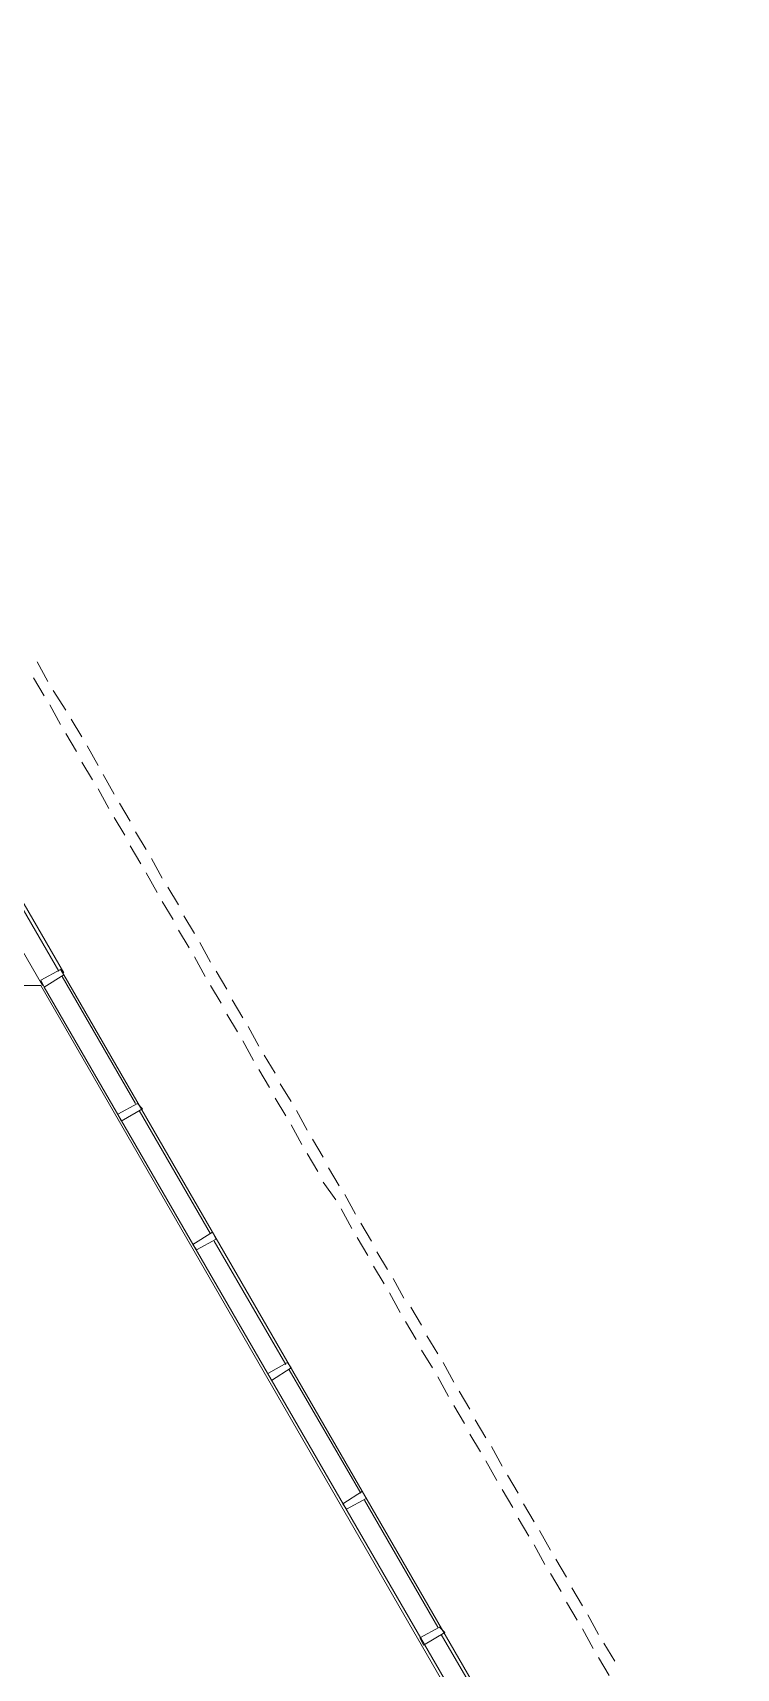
# Model space of a CAD drawing. Header units: millimetres. Extents: x -4020 to 126975, y -1911 to 106713.
# Drawn here: x 88298 to 94415, y 51156 to 65379 of the extents above; entities that cross this region are included whole.
import ezdxf

# ---------------------------------------------------------------- set-up
doc = ezdxf.new("R2010")
doc.units = ezdxf.units.MM
doc.layers.add('PDF_형상', color=7, linetype='Continuous')

msp = doc.modelspace()

# ---------------------------------------------------------------- linework, layer by layer
at = {"layer": 'PDF_형상', "lineweight": 5}
for points in [[(81995, 65379), (83845, 65379), (88570, 57203)], [(81700, 65177), (83720, 65177), (88384, 57094), (88368, 57141), (88539, 57234)], [(88430, 59737), (88337, 59908)], [(88399, 59612), (88306, 59768)], [(88586, 59488), (88477, 59659)], [(88539, 59364), (88446, 59535)], [(88726, 59255), (88633, 59410)], [(88679, 59130), (88586, 59286)], [(88866, 59006), (88772, 59177)], [(88819, 58882), (88726, 59037)], [(89006, 58757), (88912, 58928)], [(88959, 58633), (88866, 58804)], [(89146, 58524), (89052, 58680)], [(89099, 58400), (89006, 58555)], [(89285, 58276), (89192, 58431)], [(87902, 58291), (88524, 57219)], [(89239, 58151), (89146, 58307)], [(89425, 58027), (89332, 58198)], [(89379, 57902), (89285, 58073)], [(89565, 57794), (89472, 57949)], [(89519, 57669), (89425, 57825)], [(89705, 57545), (89612, 57700)], [(89658, 57421), (89565, 57576)], [(89845, 57296), (89752, 57467)], [(89798, 57172), (89705, 57343)], [(88570, 57187), (94415, 47068)], [(89985, 57063), (89892, 57219)], [(88399, 57079), (94244, 46975)], [(88555, 57172), (89192, 56068)], [(89938, 56939), (89845, 57094)], [(90125, 56814), (90032, 56970)], [(90078, 56690), (89985, 56845)], [(90218, 56441), (90125, 56612)], [(90265, 56566), (90171, 56737)], [(90405, 56332), (90311, 56488)], [(90358, 56208), (90265, 56364)], [(90545, 56084), (90451, 56239)], [(90498, 55959), (90405, 56115)], [(89223, 56006), (89845, 54933)], [(90684, 55835), (90591, 56006)], [(90638, 55711), (90545, 55882)], [(90824, 55602), (90731, 55757)], [(90778, 55477), (90684, 55633)], [(90964, 55353), (90871, 55509)], [(90933, 55229), (90824, 55384)], [(91104, 55104), (91011, 55275)], [(91073, 54980), (90980, 55151)], [(91213, 54747), (91120, 54902)], [(91244, 54871), (91151, 55027)], [(89876, 54871), (90498, 53799)], [(91384, 54623), (91291, 54778)], [(91353, 54498), (91260, 54654)], [(91524, 54374), (91431, 54545)], [(91493, 54249), (91399, 54420)], [(91679, 54141), (91586, 54296)], [(91633, 54016), (91539, 54172)], [(91773, 53768), (91679, 53923)], [(91819, 53892), (91726, 54047)], [(91959, 53643), (91866, 53814)], [(90529, 53752), (91151, 52679)], [(91912, 53519), (91819, 53690)], [(92099, 53410), (92006, 53566)], [(92052, 53286), (91959, 53441)], [(92239, 53161), (92146, 53317)], [(92192, 53037), (92099, 53192)], [(92379, 52913), (92286, 53084)], [(92332, 52788), (92239, 52959)], [(92519, 52679), (92425, 52835)], [(92472, 52555), (92379, 52711)], [(91182, 52617), (91819, 51514)], [(92659, 52431), (92565, 52586)], [(92612, 52306), (92519, 52462)], [(92799, 52182), (92705, 52353)], [(92752, 52058), (92659, 52229)], [(92938, 51949), (92845, 52104)], [(92892, 51825), (92799, 51980)], [(93078, 51700), (92985, 51856)], [(93032, 51576), (92938, 51731)], [(93172, 51327), (93078, 51498)], [(93218, 51451), (93125, 51622)], [(91850, 51451), (92472, 50379)], [(93358, 51218), (93265, 51374)], [(93311, 51094), (93218, 51249)]]:
    msp.add_lwpolyline(points, dxfattribs=at)
for points in [[(88539, 57234), (88570, 57187), (88399, 57079), (88368, 57141)], [(85119, 57094), (88368, 57094), (92317, 50254), (85119, 50254)], [(89208, 56068), (89254, 56022), (89068, 55913), (89037, 55975)], [(89861, 54949), (89892, 54887), (89721, 54794), (89690, 54840)], [(90513, 53814), (90545, 53768), (90374, 53659), (90342, 53721)], [(91166, 52695), (91197, 52633), (91026, 52540), (90995, 52586)], [(91835, 51514), (91881, 51467), (91695, 51358), (91664, 51420)]]:
    msp.add_lwpolyline(points, close=True, dxfattribs=at)

doc.saveas('drawing.dxf')
